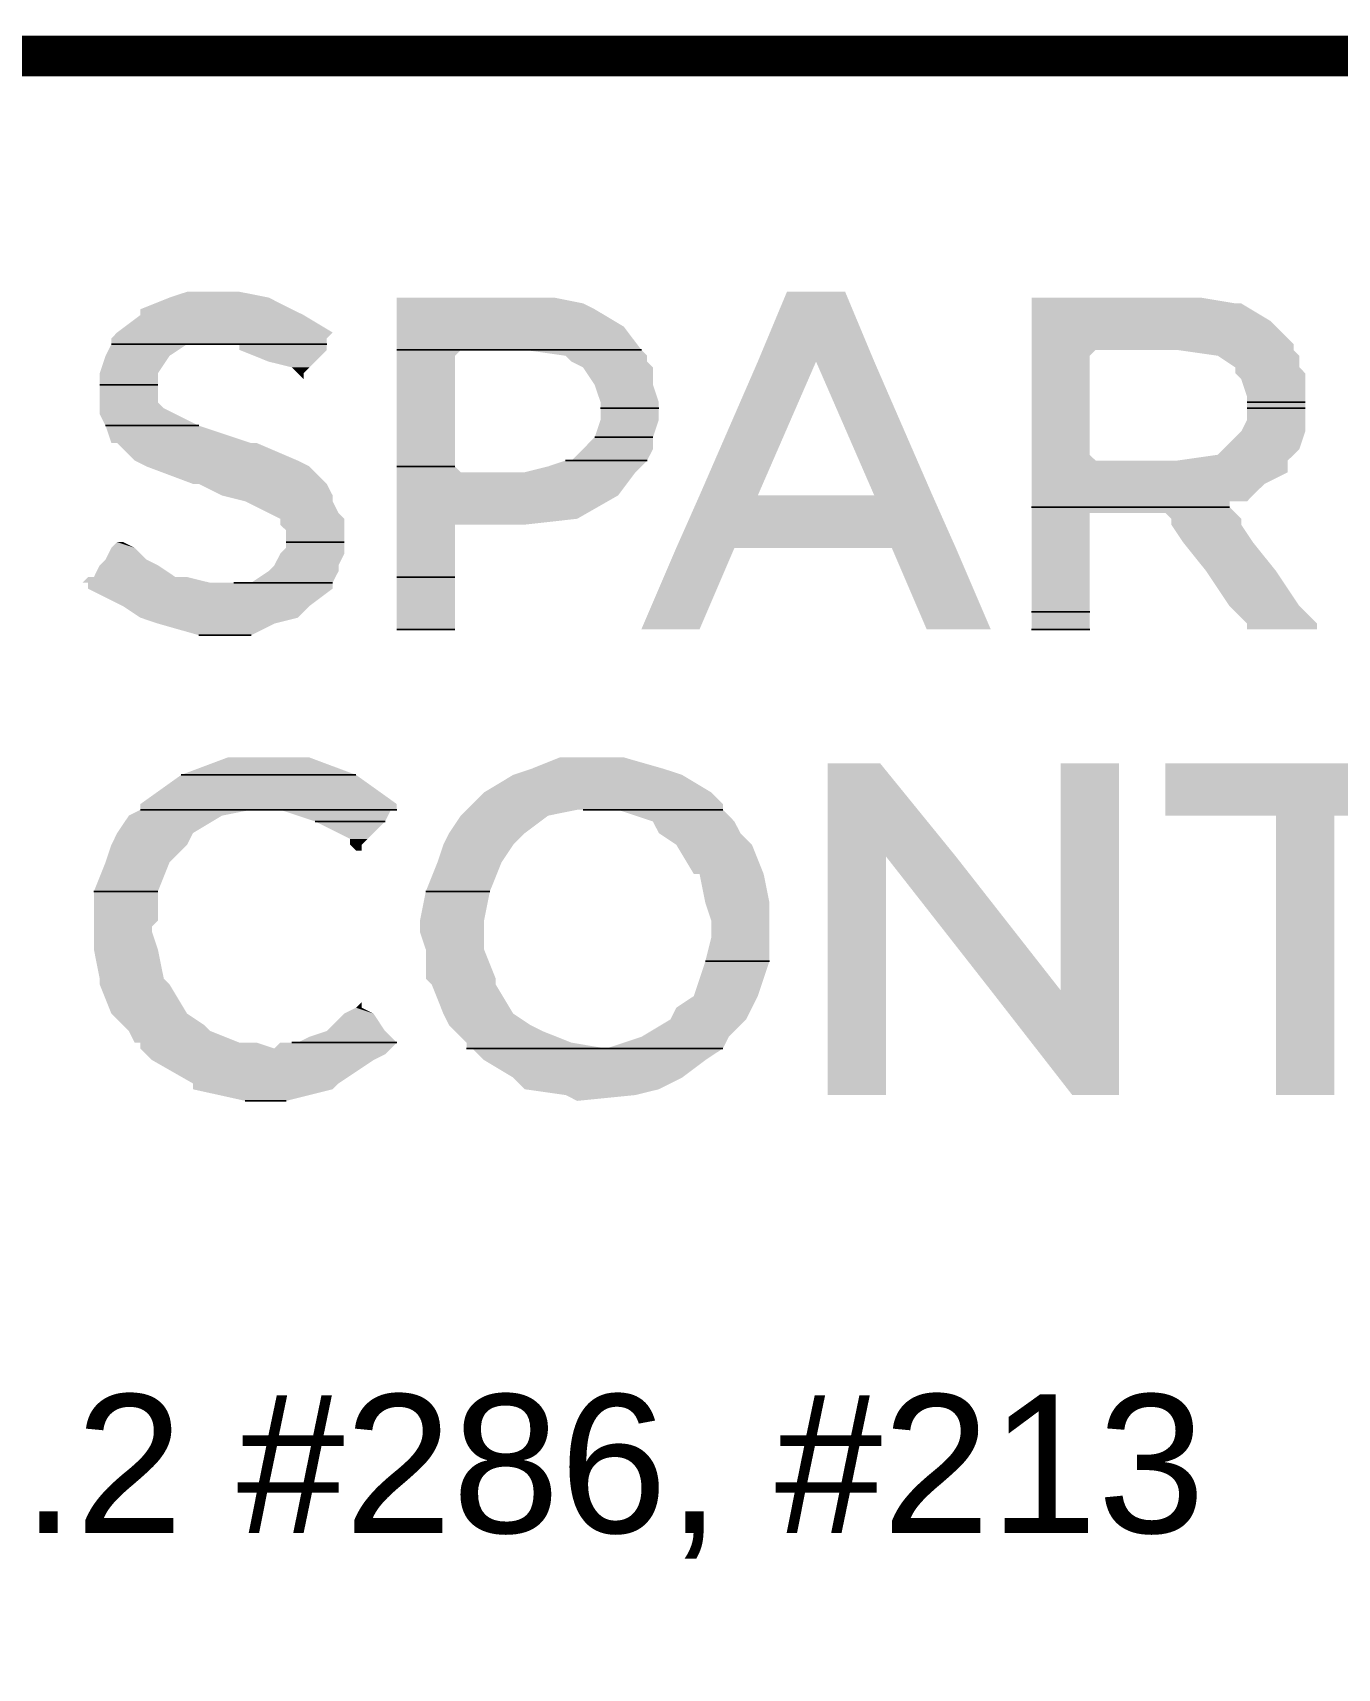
# Model space of a CAD drawing. Extents: x 4695 to 5539, y 0 to 536.
# Drawn here: x 4774.72 to 4793.69, y 476.58 to 500.37 of the extents above; entities that cross this region are included whole.
import ezdxf

# ---------------------------------------------------------------- set-up
doc = ezdxf.new("R2010")
doc.units = 0
doc.header["$LTSCALE"] = 10
doc.header["$MEASUREMENT"] = 0
doc.layers.add('G02-1-PRDXXXX-E-MRIO-01-P01-01$0$ANNOTATION', color=7, linetype='Continuous')
doc.styles.add('G02-1-PRDXXXX-E-MRIO-01-P01-01$0$PDF ArialMT', font='arial.ttf')

# ---------------------------------------------------------------- blocks, each defined once
blk = doc.blocks.new('G02-1-PRDXXXX-E-MRIO-01-P01-01$0$DV-54809-ZX-210-002')
at = {"layer": 'G02-1-PRDXXXX-E-MRIO-01-P01-01$0$ANNOTATION', "transparency": 33554559}
h = blk.add_hatch(color=256, dxfattribs=at)
h.paths.add_polyline_path([(81.539, 495.161), (80.692, 495.161), (81.539, 495.161)], flags=0)
h.paths.add_polyline_path([(81.539, 495.161), (80.692, 495.161), (81.539, 495.161)], flags=0)
h.paths.add_polyline_path([(81.539, 495.161), (80.692, 495.161), (81.539, 495.161)], flags=0)
h = blk.add_hatch(color=256, dxfattribs=at)
h.paths.add_polyline_path([(88.821, 494.907), (87.974, 494.907), (88.821, 494.907)], flags=0)
h.paths.add_polyline_path([(88.821, 494.907), (87.974, 494.907), (88.821, 494.907)], flags=0)
h.paths.add_polyline_path([(88.821, 494.907), (87.974, 494.907), (88.821, 494.907)], flags=0)
h = blk.add_hatch(color=256, dxfattribs=at)
h.paths.add_polyline_path([(84.248, 493.044), (83.402, 493.044), (84.248, 493.044)], flags=0)
h.paths.add_polyline_path([(84.248, 493.044), (83.402, 493.044), (84.248, 493.044)], flags=0)
h.paths.add_polyline_path([(84.248, 493.044), (83.402, 493.044), (84.248, 493.044)], flags=0)
h = blk.add_hatch(color=256, dxfattribs=at)
h.paths.add_polyline_path([(81.454, 487.371), (80.608, 487.371), (81.454, 487.371)], flags=0)
h.paths.add_polyline_path([(81.454, 487.371), (80.608, 487.371), (81.454, 487.371)], flags=0)
h.paths.add_polyline_path([(81.454, 487.371), (80.608, 487.371), (81.454, 487.371)], flags=0)
h.paths.add_polyline_path([(81.454, 487.371), (80.608, 487.371), (81.454, 487.371)], flags=0)
at = {"layer": 'G02-1-PRDXXXX-E-MRIO-01-P01-01$0$ANNOTATION', "lineweight": 0}
blk.add_lwpolyline([(43.31, 401.217, 0.593, 0.593, 0), (142.249, 401.217, 0.677, 0.677, 0), (142.249, 500.03, 0.593, 0.593, 0), (43.31, 500.03, 0.593, 0.593, 0)], format="xyseb", close=True, dxfattribs=at)
for points in [[(83.994, 495.838), (80.862, 495.838), (83.994, 495.838)], [(83.994, 495.838), (82.386, 495.838), (83.994, 495.838)], [(88.567, 495.754), (85.011, 495.754), (88.567, 495.754)], [(81.539, 495.246), (80.692, 495.246), (81.539, 495.246)], [(81.539, 495.246), (80.692, 495.246), (81.539, 495.246)], [(88.821, 494.907), (87.974, 494.907), (88.821, 494.907)], [(98.219, 494.992), (97.373, 494.992), (98.219, 494.992)], [(98.219, 494.992), (97.373, 494.992), (98.219, 494.992)], [(98.219, 494.907), (97.373, 494.907), (98.219, 494.907)], [(98.219, 494.907), (97.373, 494.907), (98.219, 494.907)], [(98.219, 494.907), (97.373, 494.907), (98.219, 494.907)], [(98.219, 494.907), (97.373, 494.907), (98.219, 494.907)], [(82.132, 494.653), (80.777, 494.653), (82.132, 494.653)], [(88.736, 494.484), (87.889, 494.484), (88.736, 494.484)], [(85.857, 494.06), (85.011, 494.06), (85.857, 494.06)], [(97.119, 493.467), (94.24, 493.467), (97.119, 493.467)], [(84.248, 492.959), (83.402, 492.959), (84.248, 492.959)], [(84.248, 492.959), (83.402, 492.959), (84.248, 492.959)], [(84.079, 492.367), (82.64, 492.367), (84.079, 492.367)], [(85.857, 492.451), (85.011, 492.451), (85.857, 492.451)], [(95.086, 491.943), (94.24, 491.943), (95.086, 491.943)], [(82.809, 491.605), (82.132, 491.605), (82.809, 491.605)], [(85.857, 491.689), (85.011, 491.689), (85.857, 491.689)], [(95.086, 491.689), (94.24, 491.689), (95.086, 491.689)], [(84.418, 489.573), (81.878, 489.573), (84.418, 489.573)], [(85.011, 489.065), (81.285, 489.065), (85.011, 489.065)], [(84.926, 489.065), (83.232, 489.065), (84.926, 489.065)], [(84.926, 489.065), (83.317, 489.065), (84.926, 489.065)], [(84.841, 488.895), (83.825, 488.895), (84.841, 488.895)], [(89.752, 489.065), (87.72, 489.065), (89.752, 489.065)], [(81.539, 487.879), (80.608, 487.879), (81.539, 487.879)], [(86.365, 487.879), (85.434, 487.879), (86.365, 487.879)], [(90.43, 486.863), (89.498, 486.863), (90.43, 486.863)], [(85.011, 485.678), (83.486, 485.678), (85.011, 485.678)], [(85.011, 485.678), (83.571, 485.678), (85.011, 485.678)], [(85.011, 485.678), (83.571, 485.678), (85.011, 485.678)], [(89.752, 485.593), (86.027, 485.593), (89.752, 485.593)], [(83.317, 484.831), (82.809, 484.831), (83.317, 484.831)]]:
    blk.add_lwpolyline(points, dxfattribs=at)
for points in [[(88.651, 494.145), (87.466, 494.145)], [(84.079, 492.367), (82.64, 492.367)], [(82.894, 491.605), (82.132, 491.605)], [(83.402, 484.831), (82.809, 484.831)]]:
    blk.add_lwpolyline(points, close=True, dxfattribs=at)
at = {"layer": 'G02-1-PRDXXXX-E-MRIO-01-P01-01$0$ANNOTATION', "transparency": 33554559}
for points in [[(81.708, 496.516), (83.486, 496.346), (81.285, 496.346)], [(81.962, 496.6), (83.148, 496.516), (81.708, 496.516)], [(83.148, 496.516), (81.708, 496.516), (83.486, 496.346)], [(82.132, 496.6), (82.724, 496.6), (81.962, 496.6)], [(82.724, 496.6), (81.962, 496.6), (83.148, 496.516)], [(82.386, 496.6), (82.64, 496.6), (82.132, 496.6)], [(82.64, 496.6), (82.132, 496.6), (82.724, 496.6)], [(87.297, 496.516), (87.297, 496.516), (85.011, 496.516)], [(87.297, 496.516), (85.011, 496.516), (86.958, 496.516)], [(87.297, 496.516), (85.011, 496.516), (87.72, 496.431)], [(85.011, 496.516), (87.72, 496.431), (85.011, 496.431)], [(90.684, 496.6), (91.954, 495.584), (90.26, 495.584)], [(91.53, 496.6), (90.684, 496.6), (91.954, 495.584)], [(96.526, 496.516), (96.526, 496.516), (94.24, 496.516)], [(96.526, 496.516), (94.24, 496.516), (96.441, 496.516)], [(96.695, 496.516), (96.695, 496.516), (94.24, 496.516)], [(96.695, 496.516), (94.24, 496.516), (96.526, 496.516)], [(96.695, 496.516), (94.24, 496.516), (97.203, 496.431)], [(94.24, 496.516), (97.203, 496.431), (94.24, 496.431)], [(83.486, 496.346), (81.285, 496.346), (83.656, 496.262)], [(81.285, 496.346), (83.656, 496.262), (81.285, 496.262)], [(87.72, 496.431), (85.011, 496.431), (87.889, 496.346)], [(85.011, 496.431), (87.889, 496.346), (85.011, 496.346)], [(87.889, 496.346), (85.011, 496.346), (88.313, 496.092)], [(85.011, 496.346), (88.313, 496.092), (85.011, 496.092)], [(97.288, 496.431), (97.288, 496.431), (94.24, 496.431)], [(97.288, 496.431), (94.24, 496.431), (97.203, 496.431)], [(97.288, 496.431), (94.24, 496.431), (97.711, 496.177)], [(94.24, 496.431), (97.711, 496.177), (94.24, 496.177)], [(81.285, 496.262), (84.079, 496.008), (80.946, 496.008)], [(83.656, 496.262), (81.285, 496.262), (84.079, 496.008)], [(88.313, 496.092), (85.011, 496.092), (88.567, 495.754)], [(85.011, 496.092), (88.567, 495.754), (85.011, 495.754)], [(97.711, 496.177), (94.24, 496.177), (97.796, 496.092)], [(94.24, 496.177), (97.796, 496.092), (94.24, 496.092)], [(97.796, 496.092), (94.24, 496.092), (98.05, 495.838)], [(94.24, 496.092), (98.05, 495.838), (94.24, 495.838)], [(80.862, 495.838), (81.708, 495.669), (80.777, 495.669)], [(80.946, 496.008), (83.994, 495.923), (80.862, 495.923)], [(83.994, 495.923), (80.862, 495.923), (83.994, 495.838)], [(80.862, 495.923), (83.994, 495.838), (80.862, 495.838)], [(80.862, 495.838), (83.994, 495.838), (83.994, 495.838)], [(81.962, 495.838), (81.962, 495.838), (80.862, 495.838)], [(81.962, 495.838), (80.862, 495.838), (82.386, 495.838)], [(81.962, 495.838), (80.862, 495.838), (81.708, 495.669)], [(84.079, 496.008), (80.946, 496.008), (83.994, 495.923)], [(82.386, 495.838), (83.994, 495.838), (82.724, 495.838)], [(83.994, 495.838), (82.724, 495.838), (83.994, 495.754)], [(82.724, 495.838), (83.994, 495.754), (82.724, 495.754)], [(98.05, 495.838), (94.24, 495.838), (98.05, 495.754)], [(94.24, 495.838), (98.05, 495.754), (94.24, 495.754)], [(80.777, 495.669), (81.539, 495.415), (80.692, 495.415)], [(81.708, 495.669), (80.777, 495.669), (81.539, 495.415)], [(83.994, 495.754), (82.724, 495.754), (83.825, 495.584)], [(82.724, 495.754), (83.825, 495.584), (83.148, 495.584)], [(83.825, 495.584), (83.148, 495.584), (83.74, 495.5)], [(83.148, 495.584), (83.74, 495.5), (83.486, 495.5)], [(85.011, 495.754), (88.567, 495.754), (88.567, 495.754)], [(85.942, 495.754), (85.011, 495.754), (85.857, 495.669)], [(85.011, 495.754), (85.857, 495.669), (85.011, 495.669)], [(85.857, 495.669), (85.011, 495.669), (85.857, 495.33)], [(85.011, 495.669), (85.857, 495.33), (85.011, 495.33)], [(88.567, 495.754), (86.873, 495.754), (88.651, 495.669)], [(86.873, 495.754), (88.651, 495.669), (87.466, 495.669)], [(88.651, 495.669), (87.466, 495.669), (88.651, 495.584)], [(87.466, 495.669), (88.651, 495.584), (87.551, 495.584)], [(88.651, 495.584), (87.551, 495.584), (88.736, 495.5)], [(87.551, 495.584), (88.736, 495.5), (87.72, 495.5)], [(90.26, 495.584), (90.26, 493.637), (89.413, 493.637)], [(91.107, 495.584), (90.26, 495.584), (90.26, 493.637)], [(91.954, 495.584), (91.107, 495.584), (92.8, 493.637)], [(91.107, 495.584), (92.8, 493.637), (91.954, 493.637)], [(95.171, 495.754), (94.24, 495.754), (95.086, 495.669)], [(94.24, 495.754), (95.086, 495.669), (94.24, 495.669)], [(95.086, 495.669), (94.24, 495.669), (95.086, 495.584)], [(94.24, 495.669), (95.086, 495.584), (94.24, 495.584)], [(95.086, 495.584), (94.24, 495.584), (95.086, 495.415)], [(94.24, 495.584), (95.086, 495.415), (94.24, 495.415)], [(98.05, 495.754), (96.357, 495.754), (98.135, 495.669)], [(96.357, 495.754), (98.135, 495.669), (96.949, 495.669)], [(98.135, 495.669), (96.949, 495.669), (98.135, 495.5)], [(96.949, 495.669), (98.135, 495.5), (97.203, 495.5)], [(81.539, 495.415), (80.692, 495.415), (81.539, 495.33)], [(80.692, 495.415), (81.539, 495.33), (80.692, 495.33)], [(81.539, 495.33), (80.692, 495.33), (81.539, 495.246)], [(80.692, 495.33), (81.539, 495.246), (80.692, 495.246)], [(83.486, 495.5), (83.571, 495.415), (83.656, 495.415)], [(83.486, 495.5), (83.74, 495.5), (83.656, 495.415)], [(83.571, 495.415), (83.656, 495.415), (83.656, 495.33)], [(85.857, 495.33), (85.011, 495.33), (85.857, 494.992)], [(85.011, 495.33), (85.857, 494.992), (85.011, 494.992)], [(88.736, 495.5), (87.72, 495.5), (88.736, 495.246)], [(87.72, 495.5), (88.736, 495.246), (87.889, 495.246)], [(95.086, 495.415), (94.24, 495.415), (95.086, 494.992)], [(94.24, 495.415), (95.086, 494.992), (94.24, 494.992)], [(98.135, 495.5), (97.203, 495.5), (98.219, 495.415)], [(97.203, 495.5), (98.219, 495.415), (97.203, 495.415)], [(98.219, 495.415), (97.203, 495.415), (98.219, 495.33)], [(97.203, 495.415), (98.219, 495.33), (97.288, 495.33)], [(98.219, 495.33), (97.288, 495.33), (98.219, 495.076)], [(97.288, 495.33), (98.219, 495.076), (97.373, 495.076)], [(80.692, 495.246), (81.539, 495.246), (81.539, 495.246)], [(81.539, 495.246), (81.539, 495.246), (80.692, 495.246)], [(80.692, 495.246), (81.539, 495.246), (81.539, 495.246)], [(81.539, 495.246), (81.539, 495.246), (80.692, 495.246)], [(81.539, 495.246), (80.692, 495.246), (81.539, 495.161)], [(80.692, 495.246), (81.539, 495.161), (80.692, 495.161)], [(80.692, 495.161), (81.539, 495.161), (81.539, 495.161)], [(81.539, 495.161), (81.539, 495.161), (80.692, 495.161)], [(80.692, 495.161), (81.539, 495.161), (81.539, 495.161)], [(81.539, 495.161), (81.539, 495.161), (80.692, 495.161)], [(80.692, 495.161), (81.539, 495.161), (81.539, 495.161)], [(81.539, 495.161), (80.692, 495.161), (81.539, 495.076)], [(80.692, 495.161), (81.539, 495.076), (80.692, 495.076)], [(88.736, 495.246), (87.889, 495.246), (88.821, 494.992)], [(87.889, 495.246), (88.821, 494.992), (87.974, 494.992)], [(81.539, 495.076), (80.692, 495.076), (81.539, 494.992)], [(80.692, 495.076), (81.539, 494.992), (80.692, 494.992)], [(81.539, 494.992), (80.692, 494.992), (81.624, 494.907)], [(80.692, 494.992), (81.624, 494.907), (80.692, 494.907)], [(81.624, 494.907), (80.692, 494.907), (81.793, 494.822)], [(80.692, 494.907), (81.793, 494.822), (80.692, 494.822)], [(85.857, 494.992), (85.011, 494.992), (85.857, 494.907)], [(85.011, 494.992), (85.857, 494.907), (85.011, 494.907)], [(85.857, 494.907), (85.011, 494.907), (85.857, 494.399)], [(85.011, 494.907), (85.857, 494.399), (85.011, 494.399)], [(88.821, 494.992), (87.974, 494.992), (88.821, 494.907)], [(87.974, 494.992), (88.821, 494.907), (87.974, 494.907)], [(87.974, 494.907), (88.821, 494.907), (88.821, 494.907)], [(88.821, 494.907), (88.821, 494.907), (87.974, 494.907)], [(87.974, 494.907), (88.821, 494.907), (88.821, 494.907)], [(88.821, 494.907), (88.821, 494.907), (87.974, 494.907)], [(87.974, 494.907), (88.821, 494.907), (88.821, 494.907)], [(87.974, 494.907), (88.821, 494.907), (88.821, 494.907)], [(88.821, 494.907), (88.821, 494.907), (87.974, 494.907)], [(87.974, 494.907), (88.821, 494.907), (88.821, 494.907)], [(88.821, 494.907), (87.974, 494.907), (88.821, 494.738)], [(87.974, 494.907), (88.821, 494.738), (87.974, 494.738)], [(95.086, 494.992), (94.24, 494.992), (95.086, 494.907)], [(94.24, 494.992), (95.086, 494.907), (94.24, 494.907)], [(95.086, 494.907), (94.24, 494.907), (95.086, 494.484)], [(94.24, 494.907), (95.086, 494.484), (94.24, 494.484)], [(98.219, 495.076), (97.373, 495.076), (98.219, 494.992)], [(97.373, 495.076), (98.219, 494.992), (97.373, 494.992)], [(97.373, 494.992), (98.219, 494.992), (98.219, 494.992)], [(98.219, 494.992), (98.219, 494.992), (97.373, 494.992)], [(97.373, 494.992), (98.219, 494.992), (98.219, 494.992)], [(98.219, 494.992), (98.219, 494.992), (97.373, 494.992)], [(98.219, 494.992), (97.373, 494.992), (98.219, 494.907)], [(97.373, 494.992), (98.219, 494.907), (97.373, 494.907)], [(97.373, 494.907), (98.219, 494.907), (98.219, 494.907)], [(98.219, 494.907), (98.219, 494.907), (97.373, 494.907)], [(97.373, 494.907), (98.219, 494.907), (98.219, 494.907)], [(98.219, 494.907), (98.219, 494.907), (97.373, 494.907)], [(97.373, 494.907), (98.219, 494.907), (98.219, 494.907)], [(98.219, 494.907), (98.219, 494.907), (97.373, 494.907)], [(98.219, 494.907), (97.373, 494.907), (98.219, 494.822)], [(97.373, 494.907), (98.219, 494.822), (97.373, 494.822)], [(81.793, 494.822), (80.692, 494.822), (82.132, 494.653)], [(80.692, 494.822), (82.132, 494.653), (80.777, 494.653)], [(80.777, 494.653), (82.132, 494.653), (82.132, 494.653)], [(82.132, 494.653), (80.777, 494.653), (82.894, 494.399)], [(80.777, 494.653), (82.894, 494.399), (80.862, 494.399)], [(87.974, 494.738), (88.736, 494.484), (87.889, 494.484)], [(88.821, 494.738), (87.974, 494.738), (88.736, 494.484)], [(97.373, 494.738), (98.219, 494.568), (97.288, 494.568)], [(98.219, 494.822), (97.373, 494.822), (98.219, 494.738)], [(97.373, 494.822), (98.219, 494.738), (97.373, 494.738)], [(98.219, 494.738), (97.373, 494.738), (98.219, 494.568)], [(82.894, 494.399), (80.862, 494.399), (82.978, 494.399)], [(80.862, 494.399), (82.978, 494.399), (80.946, 494.399)], [(82.978, 494.399), (80.946, 494.399), (83.571, 494.145)], [(80.946, 494.399), (83.571, 494.145), (81.2, 494.145)], [(85.857, 494.399), (85.011, 494.399), (85.857, 494.06)], [(85.011, 494.399), (85.857, 494.06), (85.011, 494.06)], [(87.889, 494.484), (88.736, 494.314), (87.72, 494.314)], [(87.889, 494.484), (88.736, 494.484), (88.736, 494.484)], [(88.736, 494.484), (87.889, 494.484), (88.736, 494.314)], [(95.086, 494.484), (94.24, 494.484), (95.086, 494.229)], [(94.24, 494.484), (95.086, 494.229), (94.24, 494.229)], [(97.288, 494.568), (98.135, 494.314), (97.034, 494.314)], [(98.219, 494.568), (97.288, 494.568), (98.135, 494.314)], [(83.571, 494.145), (81.2, 494.145), (83.74, 494.06)], [(81.2, 494.145), (83.74, 494.06), (81.37, 494.06)], [(87.466, 494.145), (88.567, 494.06), (87.212, 494.06)], [(88.651, 494.145), (87.466, 494.145), (88.567, 494.06)], [(87.72, 494.314), (88.651, 494.145), (87.551, 494.145)], [(87.551, 494.145), (88.651, 494.145), (88.651, 494.145)], [(88.736, 494.314), (87.72, 494.314), (88.651, 494.145)], [(95.086, 494.229), (94.24, 494.229), (95.171, 494.145)], [(94.24, 494.229), (95.171, 494.145), (94.24, 494.145)], [(97.965, 494.145), (94.24, 494.145), (97.965, 493.975)], [(94.24, 494.145), (97.965, 493.975), (94.24, 493.975)], [(96.949, 494.229), (97.965, 494.145), (96.357, 494.145)], [(97.034, 494.314), (98.05, 494.229), (96.949, 494.229)], [(98.05, 494.229), (96.949, 494.229), (97.965, 494.145)], [(98.135, 494.314), (97.034, 494.314), (98.05, 494.229)], [(83.74, 494.06), (81.37, 494.06), (83.994, 493.806)], [(81.37, 494.06), (83.994, 493.806), (82.047, 493.806)], [(85.011, 494.06), (85.857, 494.06), (85.857, 494.06)], [(85.857, 494.06), (85.011, 494.06), (85.942, 493.975)], [(85.011, 494.06), (85.942, 493.975), (85.011, 493.975)], [(88.482, 493.975), (85.011, 493.975), (88.228, 493.637)], [(85.011, 493.975), (88.228, 493.637), (85.011, 493.637)], [(87.212, 494.06), (88.482, 493.975), (86.873, 493.975)], [(88.567, 494.06), (87.212, 494.06), (88.482, 493.975)], [(97.965, 493.975), (94.24, 493.975), (97.627, 493.806)], [(94.24, 493.975), (97.627, 493.806), (94.24, 493.806)], [(83.994, 493.806), (82.047, 493.806), (82.132, 493.806)], [(82.047, 493.806), (83.994, 493.806), (83.994, 493.806)], [(83.994, 493.806), (82.132, 493.806), (84.079, 493.637)], [(82.132, 493.806), (84.079, 493.637), (82.47, 493.637)], [(97.627, 493.806), (94.24, 493.806), (97.457, 493.637)], [(94.24, 493.806), (97.457, 493.637), (94.24, 493.637)], [(84.079, 493.637), (82.47, 493.637), (84.079, 493.552)], [(82.47, 493.637), (84.079, 493.552), (82.809, 493.552)], [(84.079, 493.552), (82.809, 493.552), (84.164, 493.383)], [(82.809, 493.552), (84.164, 493.383), (83.148, 493.383)], [(88.228, 493.637), (85.011, 493.637), (87.635, 493.298)], [(85.011, 493.637), (87.635, 493.298), (85.011, 493.298)], [(89.413, 493.637), (93.139, 492.875), (89.075, 492.875)], [(92.8, 493.637), (89.413, 493.637), (93.139, 492.875)], [(97.457, 493.637), (94.24, 493.637), (97.373, 493.552)], [(94.24, 493.637), (97.373, 493.552), (94.24, 493.552)], [(97.119, 493.552), (97.119, 493.552), (94.24, 493.552)], [(97.119, 493.552), (94.24, 493.552), (97.373, 493.552)], [(97.119, 493.552), (94.24, 493.552), (97.119, 493.467)], [(94.24, 493.552), (97.119, 493.467), (94.24, 493.467)], [(94.24, 493.467), (97.119, 493.467), (97.119, 493.467)], [(97.119, 493.467), (94.24, 493.467), (97.203, 493.383)], [(94.24, 493.467), (97.203, 493.383), (94.24, 493.383)], [(84.164, 493.383), (83.148, 493.383), (84.248, 493.298)], [(83.148, 493.383), (84.248, 493.298), (83.317, 493.298)], [(84.248, 493.298), (83.317, 493.298), (84.248, 493.213)], [(83.317, 493.298), (84.248, 493.213), (83.317, 493.213)], [(84.248, 493.213), (83.317, 493.213), (84.248, 493.129)], [(83.317, 493.213), (84.248, 493.129), (83.402, 493.129)], [(87.635, 493.298), (85.011, 493.298), (86.873, 493.213)], [(85.011, 493.298), (86.873, 493.213), (85.011, 493.213)], [(85.011, 493.213), (85.857, 493.213), (85.857, 493.213)], [(85.857, 493.213), (85.857, 493.213), (85.011, 493.213)], [(85.857, 493.213), (85.011, 493.213), (85.857, 493.129)], [(85.011, 493.213), (85.857, 493.129), (85.011, 493.129)], [(95.086, 493.383), (94.24, 493.383), (95.086, 493.213)], [(94.24, 493.383), (95.086, 493.213), (94.24, 493.213)], [(95.086, 493.213), (94.24, 493.213), (95.086, 492.79)], [(94.24, 493.213), (95.086, 492.79), (94.24, 492.79)], [(97.203, 493.383), (96.187, 493.383), (97.288, 493.298)], [(96.187, 493.383), (97.288, 493.298), (96.272, 493.298)], [(97.288, 493.298), (96.272, 493.298), (97.288, 493.213)], [(96.272, 493.298), (97.288, 493.213), (96.272, 493.213)], [(97.288, 493.213), (96.272, 493.213), (97.457, 492.959)], [(96.272, 493.213), (97.457, 492.959), (96.441, 492.959)], [(80.946, 492.959), (81.2, 492.875), (80.862, 492.875)], [(80.946, 492.959), (81.031, 492.959), (81.031, 492.959)], [(80.946, 492.959), (81.031, 492.959), (81.031, 492.959)], [(81.031, 492.959), (81.031, 492.959), (80.946, 492.959)], [(81.031, 492.959), (80.946, 492.959), (81.2, 492.875)], [(84.248, 493.129), (83.402, 493.129), (84.248, 493.044)], [(83.402, 493.129), (84.248, 493.044), (83.402, 493.044)], [(83.402, 493.044), (84.248, 493.044), (84.248, 493.044)], [(84.248, 493.044), (84.248, 493.044), (83.402, 493.044)], [(83.402, 493.044), (84.248, 493.044), (84.248, 493.044)], [(84.248, 493.044), (84.248, 493.044), (83.402, 493.044)], [(83.402, 493.044), (84.248, 493.044), (84.248, 493.044)], [(84.248, 493.044), (83.402, 493.044), (84.248, 492.959)], [(83.402, 493.044), (84.248, 492.959), (83.402, 492.959)], [(83.402, 492.959), (84.248, 492.959), (84.248, 492.959)], [(84.248, 492.959), (84.248, 492.959), (83.402, 492.959)], [(83.402, 492.959), (84.248, 492.959), (84.248, 492.959)], [(84.248, 492.959), (84.248, 492.959), (83.402, 492.959)], [(84.248, 492.959), (83.402, 492.959), (84.248, 492.875)], [(83.402, 492.959), (84.248, 492.875), (83.402, 492.875)], [(85.857, 493.129), (85.011, 493.129), (85.857, 492.959)], [(85.011, 493.129), (85.857, 492.959), (85.011, 492.959)], [(85.857, 492.959), (85.011, 492.959), (85.857, 492.451)], [(85.011, 492.959), (85.857, 492.451), (85.011, 492.451)], [(97.457, 492.959), (96.441, 492.959), (97.796, 492.536)], [(96.441, 492.959), (97.796, 492.536), (96.78, 492.536)], [(80.777, 492.705), (81.539, 492.621), (80.692, 492.621)], [(80.862, 492.875), (81.37, 492.705), (80.777, 492.705)], [(81.37, 492.705), (80.777, 492.705), (81.539, 492.621)], [(81.2, 492.875), (80.862, 492.875), (81.37, 492.705)], [(83.317, 492.79), (84.164, 492.621), (83.232, 492.621)], [(83.402, 492.875), (84.248, 492.79), (83.317, 492.79)], [(84.248, 492.79), (83.317, 492.79), (84.164, 492.621)], [(84.248, 492.875), (83.402, 492.875), (84.248, 492.79)], [(89.075, 492.875), (89.413, 491.689), (88.567, 491.689)], [(89.921, 492.875), (89.075, 492.875), (89.413, 491.689)], [(93.139, 492.875), (92.208, 492.875), (93.647, 491.689)], [(92.208, 492.875), (93.647, 491.689), (92.716, 491.689)], [(95.086, 492.79), (94.24, 492.79), (95.086, 492.451)], [(94.24, 492.79), (95.086, 492.451), (94.24, 492.451)], [(80.692, 492.621), (81.793, 492.451), (80.608, 492.451)], [(81.539, 492.621), (80.692, 492.621), (81.793, 492.451)], [(83.148, 492.536), (84.079, 492.367), (82.894, 492.367)], [(83.232, 492.621), (84.164, 492.536), (83.148, 492.536)], [(84.164, 492.536), (83.148, 492.536), (84.079, 492.367)], [(84.164, 492.621), (83.232, 492.621), (84.164, 492.536)], [(97.796, 492.536), (96.78, 492.536), (97.965, 492.282)], [(96.78, 492.536), (97.965, 492.282), (96.949, 492.282)], [(80.523, 492.451), (82.301, 492.367), (80.438, 492.367)], [(82.301, 492.367), (80.438, 492.367), (82.47, 492.367)], [(80.438, 492.367), (82.47, 492.367), (80.523, 492.367)], [(80.608, 492.451), (81.962, 492.451), (80.523, 492.451)], [(81.962, 492.451), (80.523, 492.451), (82.301, 492.367)], [(84.079, 492.367), (80.523, 492.367), (84.079, 492.282)], [(80.523, 492.367), (84.079, 492.282), (80.523, 492.282)], [(84.079, 492.282), (80.523, 492.282), (83.74, 492.028)], [(80.523, 492.282), (83.74, 492.028), (81.031, 492.028)], [(81.793, 492.451), (80.608, 492.451), (81.962, 492.451)], [(82.64, 492.367), (84.079, 492.367), (82.47, 492.367)], [(82.894, 492.367), (84.079, 492.367), (84.079, 492.367)], [(85.011, 492.451), (85.857, 492.451), (85.857, 492.451)], [(85.857, 492.451), (85.011, 492.451), (85.857, 491.943)], [(85.011, 492.451), (85.857, 491.943), (85.011, 491.943)], [(95.086, 492.451), (94.24, 492.451), (95.086, 491.943)], [(94.24, 492.451), (95.086, 491.943), (94.24, 491.943)], [(97.965, 492.282), (96.949, 492.282), (98.135, 492.028)], [(96.949, 492.282), (98.135, 492.028), (97.119, 492.028)], [(83.74, 492.028), (81.031, 492.028), (83.571, 491.859)], [(81.031, 492.028), (83.571, 491.859), (81.285, 491.859)], [(98.135, 492.028), (97.119, 492.028), (98.304, 491.859)], [(97.119, 492.028), (98.304, 491.859), (97.288, 491.859)], [(83.571, 491.859), (81.285, 491.859), (83.232, 491.774)], [(81.285, 491.859), (83.232, 491.774), (81.539, 491.774)], [(83.232, 491.774), (81.539, 491.774), (82.894, 491.605)], [(81.539, 491.774), (82.894, 491.605), (82.132, 491.605)], [(85.857, 491.943), (85.011, 491.943), (85.857, 491.859)], [(85.011, 491.943), (85.857, 491.859), (85.011, 491.859)], [(85.857, 491.859), (85.011, 491.859), (85.857, 491.774)], [(85.011, 491.859), (85.857, 491.774), (85.011, 491.774)], [(85.857, 491.774), (85.011, 491.774), (85.857, 491.689)], [(85.011, 491.774), (85.857, 491.689), (85.011, 491.689)], [(94.24, 491.943), (95.086, 491.943), (95.086, 491.943)], [(95.086, 491.943), (94.24, 491.943), (95.086, 491.689)], [(94.24, 491.943), (95.086, 491.689), (94.24, 491.689)], [(98.304, 491.859), (97.288, 491.859), (98.389, 491.774)], [(97.288, 491.859), (98.389, 491.774), (97.373, 491.774)], [(98.389, 491.774), (97.373, 491.774), (98.389, 491.689)], [(97.373, 491.774), (98.389, 491.689), (97.373, 491.689)], [(82.132, 491.605), (82.809, 491.605), (82.47, 491.605)], [(85.011, 491.689), (85.857, 491.689), (85.857, 491.689)], [(94.24, 491.689), (95.086, 491.689), (94.324, 491.689)], [(94.324, 491.689), (95.086, 491.689), (95.086, 491.689)], [(95.086, 491.689), (95.086, 491.689), (94.324, 491.689)], [(97.373, 491.689), (98.389, 491.689), (98.389, 491.689)], [(98.389, 491.689), (98.389, 491.689), (97.373, 491.689)], [(82.555, 489.827), (84.418, 489.573), (81.878, 489.573)], [(82.978, 489.827), (83.656, 489.827), (82.555, 489.827)], [(83.74, 489.827), (83.74, 489.827), (82.555, 489.827)], [(83.74, 489.827), (82.555, 489.827), (83.656, 489.827)], [(83.74, 489.827), (82.555, 489.827), (84.418, 489.573)], [(82.978, 489.827), (83.232, 489.827), (83.232, 489.827)], [(83.232, 489.827), (82.978, 489.827), (83.656, 489.827)], [(86.958, 489.657), (89.159, 489.573), (86.704, 489.573)], [(87.381, 489.827), (88.905, 489.657), (86.958, 489.657)], [(88.905, 489.657), (86.958, 489.657), (89.159, 489.573)], [(88.228, 489.827), (88.313, 489.827), (87.381, 489.827)], [(88.313, 489.827), (87.381, 489.827), (88.905, 489.657)], [(92.038, 489.742), (91.276, 489.742), (93.139, 488.387)], [(91.276, 489.742), (93.139, 488.387), (91.276, 488.387)], [(95.51, 489.742), (94.663, 489.742), (95.51, 488.387)], [(94.663, 489.742), (95.51, 488.387), (94.663, 488.387)], [(100.167, 489.742), (96.187, 489.742), (100.167, 488.98)], [(96.187, 489.742), (100.167, 488.98), (96.187, 488.98)], [(81.878, 489.573), (85.011, 489.149), (81.285, 489.149)], [(81.878, 489.573), (84.418, 489.573), (84.418, 489.573)], [(84.418, 489.573), (81.878, 489.573), (85.011, 489.149)], [(86.704, 489.573), (89.583, 489.319), (86.281, 489.319)], [(89.159, 489.573), (86.704, 489.573), (89.583, 489.319)], [(85.011, 489.149), (81.285, 489.149), (85.011, 489.065)], [(81.285, 489.149), (85.011, 489.065), (81.285, 489.065)], [(86.111, 489.149), (89.752, 489.065), (86.027, 489.065)], [(86.281, 489.319), (89.752, 489.149), (86.111, 489.149)], [(89.752, 489.149), (86.111, 489.149), (89.752, 489.065)], [(89.583, 489.319), (86.281, 489.319), (89.752, 489.149)], [(81.116, 488.98), (82.047, 488.726), (80.946, 488.726)], [(81.285, 489.065), (82.47, 488.98), (81.116, 488.98)], [(82.47, 488.98), (81.116, 488.98), (82.047, 488.726)], [(81.285, 489.065), (85.011, 489.065), (85.011, 489.065)], [(82.894, 489.065), (82.894, 489.065), (81.285, 489.065)], [(82.894, 489.065), (81.285, 489.065), (83.148, 489.065)], [(82.894, 489.065), (81.285, 489.065), (82.47, 488.98)], [(85.011, 489.065), (83.148, 489.065), (84.926, 489.065)], [(83.148, 489.065), (84.926, 489.065), (83.232, 489.065)], [(83.232, 489.065), (84.926, 489.065), (83.317, 489.065)], [(83.317, 489.065), (84.926, 489.065), (84.926, 489.065)], [(84.926, 489.065), (83.317, 489.065), (84.841, 488.895)], [(83.317, 489.065), (84.841, 488.895), (83.825, 488.895)], [(83.825, 488.895), (84.841, 488.895), (84.841, 488.895)], [(84.841, 488.895), (83.825, 488.895), (84.587, 488.641)], [(83.825, 488.895), (84.587, 488.641), (84.333, 488.641)], [(85.942, 488.98), (86.873, 488.726), (85.773, 488.726)], [(86.027, 489.065), (87.212, 488.98), (85.942, 488.98)], [(87.212, 488.98), (85.942, 488.98), (86.873, 488.726)], [(87.635, 489.065), (87.635, 489.065), (86.027, 489.065)], [(87.635, 489.065), (86.027, 489.065), (87.72, 489.065)], [(87.635, 489.065), (86.027, 489.065), (87.212, 488.98)], [(87.72, 489.065), (89.752, 489.065), (88.228, 489.065)], [(89.752, 489.065), (88.228, 489.065), (89.921, 488.895)], [(88.228, 489.065), (89.921, 488.895), (88.736, 488.895)], [(89.921, 488.895), (88.736, 488.895), (90.006, 488.726)], [(88.736, 488.895), (90.006, 488.726), (88.821, 488.726)], [(98.643, 488.98), (97.796, 488.98), (98.643, 484.916)], [(97.796, 488.98), (98.643, 484.916), (97.796, 484.916)], [(80.946, 488.726), (81.962, 488.556), (80.862, 488.556)], [(82.047, 488.726), (80.946, 488.726), (81.962, 488.556)], [(85.773, 488.726), (86.704, 488.556), (85.688, 488.556)], [(86.873, 488.726), (85.773, 488.726), (86.704, 488.556)], [(90.006, 488.726), (88.821, 488.726), (90.176, 488.556)], [(88.821, 488.726), (90.176, 488.556), (89.075, 488.556)], [(80.862, 488.556), (81.708, 488.302), (80.777, 488.302)], [(81.962, 488.556), (80.862, 488.556), (81.708, 488.302)], [(84.587, 488.641), (84.333, 488.641), (84.502, 488.556)], [(84.333, 488.641), (84.502, 488.556), (84.333, 488.556)], [(84.502, 488.472), (84.418, 488.472), (84.333, 488.556)], [(84.333, 488.556), (84.502, 488.556), (84.502, 488.472)], [(84.502, 488.472), (84.502, 488.472), (84.418, 488.472)], [(85.688, 488.556), (86.535, 488.302), (85.603, 488.302)], [(86.704, 488.556), (85.688, 488.556), (86.535, 488.302)], [(90.176, 488.556), (89.075, 488.556), (90.345, 488.133)], [(89.075, 488.556), (90.345, 488.133), (89.329, 488.133)], [(80.777, 488.302), (81.539, 487.879), (80.608, 487.879)], [(81.708, 488.302), (80.777, 488.302), (81.539, 487.879)], [(85.603, 488.302), (86.365, 487.879), (85.434, 487.879)], [(86.535, 488.302), (85.603, 488.302), (86.365, 487.879)], [(92.123, 488.387), (91.276, 488.387), (92.123, 486.44)], [(91.276, 488.387), (92.123, 486.44), (91.276, 486.44)], [(93.139, 488.387), (92.123, 488.387), (94.663, 486.44)], [(92.123, 488.387), (94.663, 486.44), (93.647, 486.44)], [(95.51, 488.387), (94.663, 488.387), (95.51, 486.44)], [(94.663, 488.387), (95.51, 486.44), (94.663, 486.44)], [(90.345, 488.133), (89.329, 488.133), (89.413, 488.133)], [(89.329, 488.133), (90.345, 488.133), (90.345, 488.133)], [(90.345, 488.133), (89.413, 488.133), (90.43, 487.71)], [(89.413, 488.133), (90.43, 487.71), (89.498, 487.71)], [(80.608, 487.879), (81.539, 487.879), (81.539, 487.879)], [(81.539, 487.879), (80.608, 487.879), (81.539, 487.456)], [(80.608, 487.879), (81.539, 487.456), (80.608, 487.456)], [(85.434, 487.879), (86.281, 487.456), (85.349, 487.456)], [(85.434, 487.879), (86.365, 487.879), (86.365, 487.879)], [(86.365, 487.879), (85.434, 487.879), (86.281, 487.456)], [(90.43, 487.71), (89.498, 487.71), (90.43, 487.456)], [(89.498, 487.71), (90.43, 487.456), (89.583, 487.456)], [(81.539, 487.456), (80.608, 487.456), (81.454, 487.371)], [(80.608, 487.456), (81.454, 487.371), (80.608, 487.371)], [(80.608, 487.371), (81.454, 487.371), (81.454, 487.371)], [(81.454, 487.371), (81.454, 487.371), (80.608, 487.371)], [(80.608, 487.371), (81.454, 487.371), (81.454, 487.371)], [(81.454, 487.371), (81.454, 487.371), (80.608, 487.371)], [(80.608, 487.371), (81.454, 487.371), (81.454, 487.371)], [(81.454, 487.371), (81.454, 487.371), (80.608, 487.371)], [(80.608, 487.371), (81.454, 487.371), (81.454, 487.371)], [(81.454, 487.371), (81.454, 487.371), (80.608, 487.371)], [(81.454, 487.371), (80.608, 487.371), (81.454, 487.286)], [(80.608, 487.371), (81.454, 487.286), (80.608, 487.286)], [(81.454, 487.286), (80.608, 487.286), (81.539, 487.032)], [(80.608, 487.286), (81.539, 487.032), (80.608, 487.032)], [(86.281, 487.456), (85.349, 487.456), (86.281, 487.371)], [(85.349, 487.456), (86.281, 487.371), (85.349, 487.371)], [(85.349, 487.371), (86.281, 487.371), (86.281, 487.371)], [(86.281, 487.371), (86.281, 487.371), (85.349, 487.371)], [(85.349, 487.371), (86.281, 487.371), (86.281, 487.371)], [(86.281, 487.371), (86.281, 487.371), (85.349, 487.371)], [(85.349, 487.371), (86.281, 487.371), (86.281, 487.371)], [(86.281, 487.371), (86.281, 487.371), (85.349, 487.371)], [(85.349, 487.371), (86.281, 487.371), (86.281, 487.371)], [(86.281, 487.371), (86.281, 487.371), (85.349, 487.371)], [(85.349, 487.371), (86.281, 487.371), (86.281, 487.371)], [(86.281, 487.371), (86.281, 487.371), (85.349, 487.371)], [(85.349, 487.371), (86.281, 487.371), (86.281, 487.371)], [(86.281, 487.371), (86.281, 487.371), (85.349, 487.371)], [(86.281, 487.371), (85.349, 487.371), (86.281, 487.286)], [(85.349, 487.371), (86.281, 487.286), (85.349, 487.286)], [(86.281, 487.286), (85.349, 487.286), (86.281, 487.032)], [(85.349, 487.286), (86.281, 487.032), (85.434, 487.032)], [(90.43, 487.456), (89.583, 487.456), (90.43, 487.371)], [(89.583, 487.456), (90.43, 487.371), (89.583, 487.371)], [(89.583, 487.371), (90.43, 487.371), (90.43, 487.371)], [(90.43, 487.371), (90.43, 487.371), (89.583, 487.371)], [(89.583, 487.371), (90.43, 487.371), (90.43, 487.371)], [(90.43, 487.371), (90.43, 487.371), (89.583, 487.371)], [(89.583, 487.371), (90.43, 487.371), (90.43, 487.371)], [(90.43, 487.371), (90.43, 487.371), (89.583, 487.371)], [(89.583, 487.371), (90.43, 487.371), (90.43, 487.371)], [(90.43, 487.371), (90.43, 487.371), (89.583, 487.371)], [(89.583, 487.371), (90.43, 487.371), (90.43, 487.371)], [(90.43, 487.371), (90.43, 487.371), (89.583, 487.371)], [(89.583, 487.371), (90.43, 487.371), (90.43, 487.371)], [(90.43, 487.371), (90.43, 487.371), (89.583, 487.371)], [(90.43, 487.371), (89.583, 487.371), (90.43, 487.202)], [(89.583, 487.371), (90.43, 487.202), (89.583, 487.202)], [(81.539, 487.032), (80.608, 487.032), (81.624, 486.609)], [(80.608, 487.032), (81.624, 486.609), (80.692, 486.609)], [(86.281, 487.032), (85.434, 487.032), (86.45, 486.609)], [(85.434, 487.032), (86.45, 486.609), (85.434, 486.609)], [(89.583, 487.202), (90.43, 486.863), (89.498, 486.863)], [(90.43, 487.202), (89.583, 487.202), (90.43, 486.863)], [(89.498, 486.863), (90.26, 486.355), (89.329, 486.355)], [(89.498, 486.863), (90.43, 486.863), (90.43, 486.863)], [(90.43, 486.863), (89.498, 486.863), (90.26, 486.355)], [(81.624, 486.609), (80.692, 486.609), (81.708, 486.524)], [(80.692, 486.609), (81.708, 486.524), (80.692, 486.524)], [(81.708, 486.524), (80.692, 486.524), (81.962, 486.101)], [(80.692, 486.524), (81.962, 486.101), (80.862, 486.101)], [(86.45, 486.609), (85.434, 486.609), (86.45, 486.524)], [(85.434, 486.609), (86.45, 486.524), (85.519, 486.524)], [(86.45, 486.524), (85.519, 486.524), (86.704, 486.101)], [(85.519, 486.524), (86.704, 486.101), (85.688, 486.101)], [(89.329, 486.355), (90.176, 486.186), (89.075, 486.186)], [(90.26, 486.355), (89.329, 486.355), (90.176, 486.186)], [(92.123, 486.44), (91.276, 486.44), (92.123, 484.916)], [(91.276, 486.44), (92.123, 484.916), (91.276, 484.916)], [(95.51, 486.44), (93.647, 486.44), (95.51, 484.916)], [(93.647, 486.44), (95.51, 484.916), (94.832, 484.916)], [(81.962, 486.101), (80.862, 486.101), (82.216, 485.932)], [(80.862, 486.101), (82.216, 485.932), (81.031, 485.932)], [(84.248, 486.101), (84.841, 485.847), (83.994, 485.847)], [(84.418, 486.186), (84.672, 486.101), (84.248, 486.101)], [(84.672, 486.101), (84.248, 486.101), (84.841, 485.847)], [(84.502, 486.27), (84.502, 486.186), (84.418, 486.186)], [(84.502, 486.186), (84.418, 486.186), (84.672, 486.101)], [(86.704, 486.101), (85.688, 486.101), (86.958, 485.932)], [(85.688, 486.101), (86.958, 485.932), (85.773, 485.932)], [(89.075, 486.186), (90.091, 486.016), (88.99, 486.016)], [(90.176, 486.186), (89.075, 486.186), (90.091, 486.016)], [(82.216, 485.932), (81.031, 485.932), (82.301, 485.847)], [(81.031, 485.932), (82.301, 485.847), (81.116, 485.847)], [(82.301, 485.847), (81.116, 485.847), (82.724, 485.678)], [(81.116, 485.847), (82.724, 485.678), (81.2, 485.678)], [(83.994, 485.847), (84.926, 485.762), (83.74, 485.762)], [(84.841, 485.847), (83.994, 485.847), (84.926, 485.762)], [(86.958, 485.932), (85.773, 485.932), (87.127, 485.847)], [(85.773, 485.932), (87.127, 485.847), (85.857, 485.847)], [(87.127, 485.847), (85.857, 485.847), (87.551, 485.678)], [(85.857, 485.847), (87.551, 485.678), (86.027, 485.678)], [(88.99, 486.016), (89.837, 485.762), (88.567, 485.762)], [(90.091, 486.016), (88.99, 486.016), (89.837, 485.762)], [(82.724, 485.678), (81.2, 485.678), (82.978, 485.678)], [(81.2, 485.678), (82.978, 485.678), (81.285, 485.678)], [(82.978, 485.678), (81.285, 485.678), (83.232, 485.593)], [(81.285, 485.678), (83.232, 485.593), (81.285, 485.593)], [(84.926, 485.593), (81.285, 485.593), (84.841, 485.508)], [(81.285, 485.593), (84.841, 485.508), (81.37, 485.508)], [(83.317, 485.678), (84.926, 485.593), (83.232, 485.593)], [(83.486, 485.678), (85.011, 485.678), (83.317, 485.678)], [(85.011, 485.678), (83.317, 485.678), (84.926, 485.593)], [(83.571, 485.678), (85.011, 485.678), (83.486, 485.678)], [(83.74, 485.762), (85.011, 485.678), (83.571, 485.678)], [(83.571, 485.678), (85.011, 485.678), (85.011, 485.678)], [(84.926, 485.762), (83.74, 485.762), (85.011, 485.678)], [(87.551, 485.678), (86.027, 485.678), (88.059, 485.593)], [(86.027, 485.678), (88.059, 485.593), (86.027, 485.593)], [(86.027, 485.593), (89.752, 485.593), (86.111, 485.593)], [(89.752, 485.593), (86.111, 485.593), (89.498, 485.424)], [(86.111, 485.593), (89.498, 485.424), (86.281, 485.424)], [(88.567, 485.762), (89.752, 485.593), (88.059, 485.593)], [(89.837, 485.762), (88.567, 485.762), (89.752, 485.593)], [(84.841, 485.508), (81.37, 485.508), (84.672, 485.424)], [(81.37, 485.508), (84.672, 485.424), (81.454, 485.424)], [(84.672, 485.424), (81.454, 485.424), (84.164, 485.085)], [(81.454, 485.424), (84.164, 485.085), (82.047, 485.085)], [(89.498, 485.424), (86.281, 485.424), (89.159, 485.17)], [(86.281, 485.424), (89.159, 485.17), (86.704, 485.17)], [(89.159, 485.17), (86.704, 485.17), (88.821, 485)], [(86.704, 485.17), (88.821, 485), (86.873, 485)], [(84.164, 485.085), (82.047, 485.085), (84.079, 485)], [(82.047, 485.085), (84.079, 485), (82.047, 485)], [(84.079, 485), (82.047, 485), (83.402, 484.831)], [(82.047, 485), (83.402, 484.831), (82.809, 484.831)], [(86.873, 485), (87.466, 484.916), (88.482, 484.916)], [(86.873, 485), (88.821, 485), (88.482, 484.916)], [(87.466, 484.916), (88.482, 484.916), (87.635, 484.831)], [(82.809, 484.831), (83.317, 484.831), (83.148, 484.831)]]:
    blk.add_solid(points, dxfattribs=at)
at = {"layer": 'G02-1-PRDXXXX-E-MRIO-01-P01-01$0$ANNOTATION', "insert": (47.667, 479.367), "char_height": 2.01382, "attachment_point": 4, "style": 'G02-1-PRDXXXX-E-MRIO-01-P01-01$0$PDF ArialMT'}
blk.add_mtext('Certifed to CSA STD C22.2 #286, #213', dxfattribs=at)

msp = doc.modelspace()

# ---------------------------------------------------------------- block references
msp.add_blockref('G02-1-PRDXXXX-E-MRIO-01-P01-01$0$DV-54809-ZX-210-002', (4695, 0))

doc.saveas('drawing.dxf')
